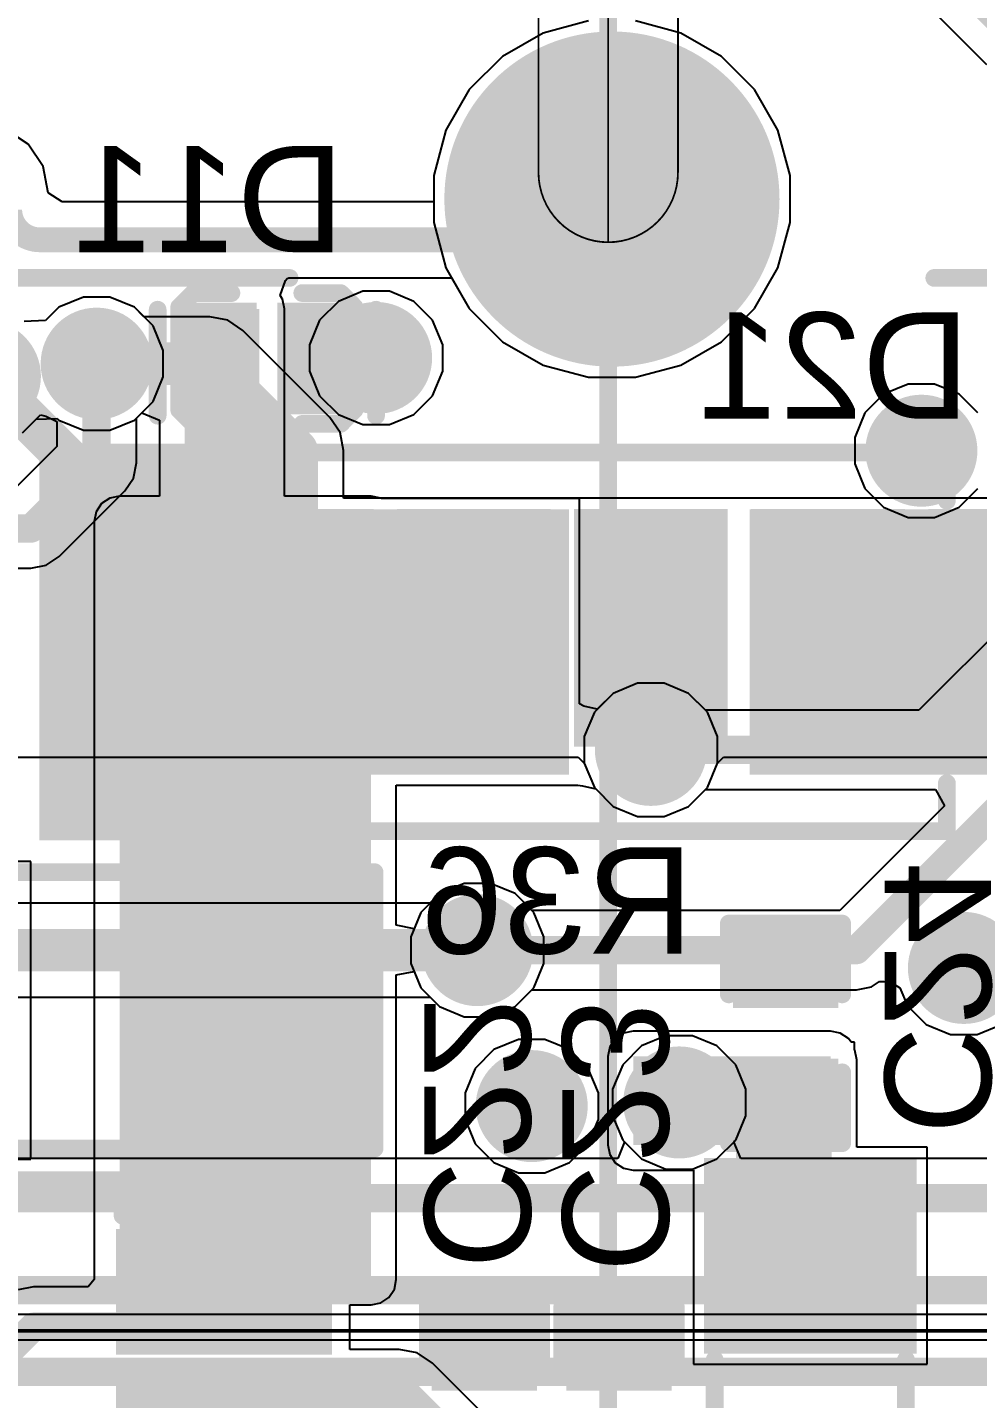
# Model space of a CAD drawing. Header units: inches. Extents: x 90 to 149.8, y 48.7 to 115.2.
# Drawn here: x 114.27 to 121.09, y 77.23 to 87.06 of the extents above; entities that cross this region are included whole.
import ezdxf

# ---------------------------------------------------------------- set-up
doc = ezdxf.new("R2010")
doc.units = ezdxf.units.IN
for name, color, linetype in [('Board_Outline', 56, 'Continuous'), ('Bottom Layer', 5, 'Continuous'), ('Bottom Overlay', 54, 'Continuous'), ('Bottom Paste', 16, 'Continuous'), ('Bottom Solder', 6, 'Continuous'), ('Layer 1', 16, 'Continuous'), ('Layer 2', 76, 'Continuous'), ('Mechanical 2', 216, 'Continuous'), ('Multi-Layer', 9, 'Continuous'), ('Pad Holes', 156, 'Continuous'), ('Top Layer', 1, 'Continuous'), ('Top Overlay', 2, 'Continuous'), ('Top Paste', 8, 'Continuous'), ('Top Solder', 216, 'Continuous'), ('Via Holes', 16, 'Continuous')]:
    doc.layers.add(name, color=color, linetype=linetype)
doc.styles.add('Arial', font='', dxfattribs={"height": 0.2})
doc.styles.get('Arial').set_extended_font_data('Arial')

msp = doc.modelspace()

# ---------------------------------------------------------------- hatches: boundary and pattern name
at = {"layer": 'Bottom Layer'}
h = msp.add_hatch(color=5, dxfattribs=at)
edge = h.paths.add_edge_path()
edge.add_arc((118.4656, 85.8266), 1.1, 0, 360)
for points in [[(115.9366, 85.0392), (115.4032, 85.0392), (115.4032, 78.105), (115.9366, 78.105)], [(115.8664, 84.3336), (115.4664, 84.3336), (115.4664, 85.0336), (115.8664, 85.0336)], [(116.5164, 84.3336), (116.1164, 84.3336), (116.1164, 85.0336), (116.5164, 85.0336)], [(116.7384, 83.5152), (114.935, 83.5152), (114.935, 78.0796), (116.7384, 78.0796)], [(115.5558, 83.5016), (118.0558, 83.5016), (118.0558, 81.8016), (115.5558, 81.8016)], [(119.5558, 83.5016), (122.0558, 83.5016), (122.0558, 81.8016), (119.5558, 81.8016)], [(116.6622, 79.121), (115.1382, 79.121), (115.1382, 80.899), (116.6622, 80.899)], [(119.3927, 80.5434), (120.0277, 80.5434), (120.0277, 80.0862), (119.3927, 80.0862)], [(118.618, 79.6798), (118.618, 79.0448), (120.0338, 79.0448), (120.0338, 79.6798)], [(120.0404, 79.6544), (119.3546, 79.6544), (119.3546, 77.7052), (120.0404, 77.7052)], [(119.3927, 79.6036), (120.0277, 79.6036), (120.0277, 79.1464), (119.3927, 79.1464)], [(119.228, 77.6508), (119.228, 78.8508), (120.548, 78.8508), (120.548, 77.6508)], [(116.528, 78.4098), (114.9532, 78.4098), (114.9532, 78.0796), (116.528, 78.0796)], [(114.9586, 78.3922), (116.4086, 78.3922), (116.4086, 78.0922), (114.9586, 78.0922)], [(114.9586, 77.8922), (116.4086, 77.8922), (116.4086, 77.5922), (114.9586, 77.5922)], [(117.2337, 77.8002), (117.8687, 77.8002), (117.8687, 77.343), (117.2337, 77.343)], [(118.1989, 77.8002), (118.8339, 77.8002), (118.8339, 77.343), (118.1989, 77.343)], [(114.9586, 77.3922), (116.4086, 77.3922), (116.4086, 77.0922), (114.9586, 77.0922)]]:
    msp.add_hatch(color=5, dxfattribs=at).paths.add_polyline_path(points)
h = msp.add_hatch(color=5, dxfattribs=at)
edge = h.paths.add_edge_path()
edge.add_arc((114.771, 84.6466), 0.3, 0, 360)
h = msp.add_hatch(color=5, dxfattribs=at)
edge = h.paths.add_edge_path()
edge.add_arc((116.7746, 84.6875), 0.3, 0, 360)
h = msp.add_hatch(color=5, dxfattribs=at)
edge = h.paths.add_edge_path()
edge.add_arc((120.6845, 84.0224), 0.3, 0, 360)
h = msp.add_hatch(color=5, dxfattribs=at)
edge = h.paths.add_edge_path()
edge.add_arc((118.745, 81.8773), 0.3, 0, 360)
h = msp.add_hatch(color=5, dxfattribs=at)
edge = h.paths.add_edge_path()
edge.add_arc((117.5004, 80.4418), 0.3, 0, 360)
h = msp.add_hatch(color=5, dxfattribs=at)
edge = h.paths.add_edge_path()
edge.add_arc((120.9893, 80.314), 0.3, 0, 360)
h = msp.add_hatch(color=5, dxfattribs=at)
edge = h.paths.add_edge_path()
edge.add_arc((118.9482, 79.3496), 0.3, 0, 360)
h = msp.add_hatch(color=5, dxfattribs=at)
edge = h.paths.add_edge_path()
edge.add_arc((117.8905, 79.3234), 0.3, 0, 360)
at = {"layer": 'Bottom Overlay'}
for points in [[(114.3608, 81.2297), (115.5278, 81.2297), (115.5278, 84.0732), (114.3608, 84.0732)], [(115.5058, 83.5756), (116.2098, 83.5756), (116.2098, 84.0735), (115.5058, 84.0735)], [(115.5058, 81.2297), (116.2098, 81.2297), (116.2098, 81.7276), (115.5058, 81.7276)]]:
    msp.add_hatch(color=54, dxfattribs=at).paths.add_polyline_path(points)
at = {"layer": 'Bottom Paste'}
for points in [[(115.8664, 84.3336), (115.4664, 84.3336), (115.4664, 85.0336), (115.8664, 85.0336)], [(116.5164, 84.3336), (116.1164, 84.3336), (116.1164, 85.0336), (116.5164, 85.0336)], [(115.5558, 83.5016), (118.0558, 83.5016), (118.0558, 81.8016), (115.5558, 81.8016)], [(119.5558, 83.5016), (122.0558, 83.5016), (122.0558, 81.8016), (119.5558, 81.8016)], [(116.6622, 79.121), (115.1382, 79.121), (115.1382, 80.899), (116.6622, 80.899)], [(119.3927, 80.5434), (120.0277, 80.5434), (120.0277, 80.0862), (119.3927, 80.0862)], [(119.3927, 79.6036), (120.0277, 79.6036), (120.0277, 79.1464), (119.3927, 79.1464)], [(119.228, 77.6508), (119.228, 78.8508), (120.548, 78.8508), (120.548, 77.6508)], [(114.9586, 78.3922), (116.4086, 78.3922), (116.4086, 78.0922), (114.9586, 78.0922)], [(114.9586, 77.8922), (116.4086, 77.8922), (116.4086, 77.5922), (114.9586, 77.5922)], [(117.2337, 77.8002), (117.8687, 77.8002), (117.8687, 77.343), (117.2337, 77.343)], [(118.1989, 77.8002), (118.8339, 77.8002), (118.8339, 77.343), (118.1989, 77.343)], [(114.9586, 77.3922), (116.4086, 77.3922), (116.4086, 77.0922), (114.9586, 77.0922)]]:
    msp.add_hatch(color=16, dxfattribs=at).paths.add_polyline_path(points)
at = {"layer": 'Bottom Solder'}
h = msp.add_hatch(color=6, dxfattribs=at)
edge = h.paths.add_edge_path()
edge.add_arc((118.4656, 85.8266), 1.2016, 0, 360)
h = msp.add_hatch(color=6, dxfattribs=at)
edge = h.paths.add_edge_path()
edge.add_arc((114.771, 84.6466), 0.4016, 0, 360)
for points in [[(115.9172, 84.2828), (115.4156, 84.2828), (115.4156, 85.0844), (115.9172, 85.0844)], [(116.5672, 84.2828), (116.0656, 84.2828), (116.0656, 85.0844), (116.5672, 85.0844)], [(115.4542, 83.6032), (118.1574, 83.6032), (118.1574, 81.7), (115.4542, 81.7)], [(119.4542, 83.6032), (122.1574, 83.6032), (122.1574, 81.7), (119.4542, 81.7)], [(116.7638, 79.0194), (115.0366, 79.0194), (115.0366, 81.0006), (116.7638, 81.0006)], [(119.3327, 80.6034), (120.0877, 80.6034), (120.0877, 80.0262), (119.3327, 80.0262)], [(119.3327, 79.6636), (120.0877, 79.6636), (120.0877, 79.0864), (119.3327, 79.0864)], [(119.1264, 77.5492), (119.1264, 78.9524), (120.6496, 78.9524), (120.6496, 77.5492)], [(114.9086, 78.4422), (116.4586, 78.4422), (116.4586, 78.0422), (114.9086, 78.0422)], [(114.9086, 77.9422), (116.4586, 77.9422), (116.4586, 77.5422), (114.9086, 77.5422)], [(117.1737, 77.8602), (117.9287, 77.8602), (117.9287, 77.283), (117.1737, 77.283)], [(118.1389, 77.8602), (118.8939, 77.8602), (118.8939, 77.283), (118.1389, 77.283)], [(114.9086, 77.4422), (116.4586, 77.4422), (116.4586, 77.0422), (114.9086, 77.0422)]]:
    msp.add_hatch(color=6, dxfattribs=at).paths.add_polyline_path(points)
h = msp.add_hatch(color=6, dxfattribs=at)
edge = h.paths.add_edge_path()
edge.add_arc((116.7746, 84.6875), 0.4016, 0, 360)
h = msp.add_hatch(color=6, dxfattribs=at)
edge = h.paths.add_edge_path()
edge.add_arc((113.9698, 84.5566), 0.4016, 0, 360)
h = msp.add_hatch(color=6, dxfattribs=at)
edge = h.paths.add_edge_path()
edge.add_arc((120.6845, 84.0224), 0.4016, 0, 360)
h = msp.add_hatch(color=6, dxfattribs=at)
edge = h.paths.add_edge_path()
edge.add_arc((118.745, 81.8773), 0.4016, 0, 360)
h = msp.add_hatch(color=6, dxfattribs=at)
edge = h.paths.add_edge_path()
edge.add_arc((117.5004, 80.4418), 0.4016, 0, 360)
h = msp.add_hatch(color=6, dxfattribs=at)
edge = h.paths.add_edge_path()
edge.add_arc((120.9893, 80.314), 0.4016, 0, 360)
h = msp.add_hatch(color=6, dxfattribs=at)
edge = h.paths.add_edge_path()
edge.add_arc((118.9482, 79.3496), 0.4016, 0, 360)
h = msp.add_hatch(color=6, dxfattribs=at)
edge = h.paths.add_edge_path()
edge.add_arc((117.8905, 79.3234), 0.4016, 0, 360)
at = {"layer": 'Layer 1'}
h = msp.add_hatch(color=16, dxfattribs=at)
edge = h.paths.add_edge_path()
edge.add_arc((118.4656, 85.8266), 1.1, 0, 360)
h = msp.add_hatch(color=16, dxfattribs=at)
edge = h.paths.add_edge_path()
edge.add_arc((114.771, 84.6466), 0.3, 0, 360)
h = msp.add_hatch(color=16, dxfattribs=at)
edge = h.paths.add_edge_path()
edge.add_arc((116.7746, 84.6875), 0.3, 0, 360)
h = msp.add_hatch(color=16, dxfattribs=at)
edge = h.paths.add_edge_path()
edge.add_arc((120.6845, 84.0224), 0.3, 0, 360)
h = msp.add_hatch(color=16, dxfattribs=at)
edge = h.paths.add_edge_path()
edge.add_arc((118.745, 81.8773), 0.3, 0, 360)
h = msp.add_hatch(color=16, dxfattribs=at)
edge = h.paths.add_edge_path()
edge.add_arc((117.5004, 80.4418), 0.3, 0, 360)
h = msp.add_hatch(color=16, dxfattribs=at)
edge = h.paths.add_edge_path()
edge.add_arc((120.9893, 80.314), 0.3, 0, 360)
h = msp.add_hatch(color=16, dxfattribs=at)
edge = h.paths.add_edge_path()
edge.add_arc((118.9482, 79.3496), 0.3, 0, 360)
h = msp.add_hatch(color=16, dxfattribs=at)
edge = h.paths.add_edge_path()
edge.add_arc((117.8905, 79.3234), 0.3, 0, 360)
at = {"layer": 'Layer 2'}
h = msp.add_hatch(color=76, dxfattribs=at)
edge = h.paths.add_edge_path()
edge.add_arc((118.4656, 85.8266), 1.1, 0, 360)
h = msp.add_hatch(color=76, dxfattribs=at)
edge = h.paths.add_edge_path()
edge.add_arc((114.771, 84.6466), 0.3, 0, 360)
h = msp.add_hatch(color=76, dxfattribs=at)
edge = h.paths.add_edge_path()
edge.add_arc((116.7746, 84.6875), 0.3, 0, 360)
h = msp.add_hatch(color=76, dxfattribs=at)
edge = h.paths.add_edge_path()
edge.add_arc((120.6845, 84.0224), 0.3, 0, 360)
h = msp.add_hatch(color=76, dxfattribs=at)
edge = h.paths.add_edge_path()
edge.add_arc((118.745, 81.8773), 0.3, 0, 360)
h = msp.add_hatch(color=76, dxfattribs=at)
edge = h.paths.add_edge_path()
edge.add_arc((117.5004, 80.4418), 0.3, 0, 360)
h = msp.add_hatch(color=76, dxfattribs=at)
edge = h.paths.add_edge_path()
edge.add_arc((120.9893, 80.314), 0.3, 0, 360)
h = msp.add_hatch(color=76, dxfattribs=at)
edge = h.paths.add_edge_path()
edge.add_arc((118.9482, 79.3496), 0.3, 0, 360)
h = msp.add_hatch(color=76, dxfattribs=at)
edge = h.paths.add_edge_path()
edge.add_arc((117.8905, 79.3234), 0.3, 0, 360)
at = {"layer": 'Multi-Layer'}
h = msp.add_hatch(color=9, dxfattribs=at)
edge = h.paths.add_edge_path()
edge.add_arc((118.4656, 85.8266), 1.1, 0, 360)
at = {"layer": 'Pad Holes'}
h = msp.add_hatch(color=7, dxfattribs=at)
edge = h.paths.add_edge_path()
edge.add_arc((118.4656, 85.8266), 0.65, 0, 360)
at = {"layer": 'Top Layer'}
h = msp.add_hatch(color=1, dxfattribs=at)
edge = h.paths.add_edge_path()
edge.add_arc((118.4656, 85.8266), 1.1, 0, 360)
h = msp.add_hatch(color=1, dxfattribs=at)
edge = h.paths.add_edge_path()
edge.add_arc((114.771, 84.6466), 0.3, 0, 360)
h = msp.add_hatch(color=1, dxfattribs=at)
edge = h.paths.add_edge_path()
edge.add_arc((116.7746, 84.6875), 0.3, 0, 360)
h = msp.add_hatch(color=1, dxfattribs=at)
edge = h.paths.add_edge_path()
edge.add_arc((120.6845, 84.0224), 0.3, 0, 360)
for points in [[(114.485, 82.0032), (114.485, 83.5032), (115.385, 83.5032), (115.385, 82.0032)], [(115.755, 82.0032), (115.755, 83.5032), (116.655, 83.5032), (116.655, 82.0032)], [(117.025, 82.0032), (117.025, 83.5032), (117.925, 83.5032), (117.925, 82.0032)], [(118.295, 82.0032), (118.295, 83.5032), (119.195, 83.5032), (119.195, 82.0032)], [(119.565, 82.0032), (119.565, 83.5032), (120.465, 83.5032), (120.465, 82.0032)], [(120.835, 82.0032), (120.835, 83.5032), (121.735, 83.5032), (121.735, 82.0032)], [(119.0447, 82.7532), (118.4452, 82.7532), (118.4452, 81.8773), (119.0447, 81.8773)]]:
    msp.add_hatch(color=1, dxfattribs=at).paths.add_polyline_path(points)
h = msp.add_hatch(color=1, dxfattribs=at)
edge = h.paths.add_edge_path()
edge.add_arc((118.745, 81.8773), 0.3, 0, 360)
h = msp.add_hatch(color=1, dxfattribs=at)
edge = h.paths.add_edge_path()
edge.add_arc((117.5004, 80.4418), 0.3, 0, 360)
h = msp.add_hatch(color=1, dxfattribs=at)
edge = h.paths.add_edge_path()
edge.add_arc((120.9893, 80.314), 0.3, 0, 360)
h = msp.add_hatch(color=1, dxfattribs=at)
edge = h.paths.add_edge_path()
edge.add_arc((118.9482, 79.3496), 0.3, 0, 360)
h = msp.add_hatch(color=1, dxfattribs=at)
edge = h.paths.add_edge_path()
edge.add_arc((117.8905, 79.3234), 0.3, 0, 360)
at = {"layer": 'Top Paste'}
for points in [[(114.485, 82.0032), (114.485, 83.5032), (115.385, 83.5032), (115.385, 82.0032)], [(115.755, 82.0032), (115.755, 83.5032), (116.655, 83.5032), (116.655, 82.0032)], [(117.025, 82.0032), (117.025, 83.5032), (117.925, 83.5032), (117.925, 82.0032)], [(118.295, 82.0032), (118.295, 83.5032), (119.195, 83.5032), (119.195, 82.0032)], [(119.565, 82.0032), (119.565, 83.5032), (120.465, 83.5032), (120.465, 82.0032)], [(120.835, 82.0032), (120.835, 83.5032), (121.735, 83.5032), (121.735, 82.0032)]]:
    msp.add_hatch(color=8, dxfattribs=at).paths.add_polyline_path(points)
at = {"layer": 'Top Solder'}
h = msp.add_hatch(color=216, dxfattribs=at)
edge = h.paths.add_edge_path()
edge.add_arc((118.4656, 85.8266), 1.2016, 0, 360)
h = msp.add_hatch(color=216, dxfattribs=at)
edge = h.paths.add_edge_path()
edge.add_arc((114.771, 84.6466), 0.4016, 0, 360)
h = msp.add_hatch(color=216, dxfattribs=at)
edge = h.paths.add_edge_path()
edge.add_arc((116.7746, 84.6875), 0.4016, 0, 360)
h = msp.add_hatch(color=216, dxfattribs=at)
edge = h.paths.add_edge_path()
edge.add_arc((113.9698, 84.5566), 0.4016, 0, 360)
h = msp.add_hatch(color=216, dxfattribs=at)
edge = h.paths.add_edge_path()
edge.add_arc((120.6845, 84.0224), 0.4016, 0, 360)
for points in [[(114.3834, 81.9016), (114.3834, 83.6048), (115.4866, 83.6048), (115.4866, 81.9016)], [(115.6534, 81.9016), (115.6534, 83.6048), (116.7566, 83.6048), (116.7566, 81.9016)], [(116.9234, 81.9016), (116.9234, 83.6048), (118.0266, 83.6048), (118.0266, 81.9016)], [(118.1934, 81.9016), (118.1934, 83.6048), (119.2966, 83.6048), (119.2966, 81.9016)], [(119.4634, 81.9016), (119.4634, 83.6048), (120.5666, 83.6048), (120.5666, 81.9016)], [(120.7334, 81.9016), (120.7334, 83.6048), (121.8366, 83.6048), (121.8366, 81.9016)]]:
    msp.add_hatch(color=216, dxfattribs=at).paths.add_polyline_path(points)
h = msp.add_hatch(color=216, dxfattribs=at)
edge = h.paths.add_edge_path()
edge.add_arc((118.745, 81.8773), 0.4016, 0, 360)
h = msp.add_hatch(color=216, dxfattribs=at)
edge = h.paths.add_edge_path()
edge.add_arc((117.5004, 80.4418), 0.4016, 0, 360)
h = msp.add_hatch(color=216, dxfattribs=at)
edge = h.paths.add_edge_path()
edge.add_arc((120.9893, 80.314), 0.4016, 0, 360)
h = msp.add_hatch(color=216, dxfattribs=at)
edge = h.paths.add_edge_path()
edge.add_arc((118.9482, 79.3496), 0.4016, 0, 360)
h = msp.add_hatch(color=216, dxfattribs=at)
edge = h.paths.add_edge_path()
edge.add_arc((117.8905, 79.3234), 0.4016, 0, 360)
at = {"layer": 'Via Holes'}
h = msp.add_hatch(color=7, dxfattribs=at)
edge = h.paths.add_edge_path()
edge.add_arc((114.771, 84.6466), 0.15, 0, 360)
h = msp.add_hatch(color=7, dxfattribs=at)
edge = h.paths.add_edge_path()
edge.add_arc((116.7746, 84.6875), 0.15, 0, 360)
h = msp.add_hatch(color=7, dxfattribs=at)
edge = h.paths.add_edge_path()
edge.add_arc((120.6845, 84.0224), 0.15, 0, 360)
h = msp.add_hatch(color=7, dxfattribs=at)
edge = h.paths.add_edge_path()
edge.add_arc((118.745, 81.8773), 0.15, 0, 360)
h = msp.add_hatch(color=7, dxfattribs=at)
edge = h.paths.add_edge_path()
edge.add_arc((117.5004, 80.4418), 0.15, 0, 360)
h = msp.add_hatch(color=7, dxfattribs=at)
edge = h.paths.add_edge_path()
edge.add_arc((120.9893, 80.314), 0.15, 0, 360)
h = msp.add_hatch(color=7, dxfattribs=at)
edge = h.paths.add_edge_path()
edge.add_arc((117.8905, 79.3234), 0.15, 0, 360)
h = msp.add_hatch(color=7, dxfattribs=at)
edge = h.paths.add_edge_path()
edge.add_arc((118.9482, 79.3496), 0.15, 0, 360)

# ---------------------------------------------------------------- linework, layer by layer
at = {"layer": 'Board_Outline', "const_width": 0.127}
msp.add_lwpolyline([(118.439, 73.827), (118.439, 98.827)], dxfattribs=at)
at = {"layer": 'Bottom Layer'}
for p, q in [((118.2974, 87.1044), (117.9724, 87.0173)), ((118.9588, 87.0173), (118.6338, 87.1044)), ((117.9724, 87.0173), (117.681, 86.8491)), ((119.2502, 86.8491), (118.9588, 87.0173)), ((117.681, 86.8491), (117.4431, 86.6112)), ((119.4881, 86.6112), (119.2502, 86.8491)), ((117.4431, 86.6112), (117.2749, 86.3198)), ((119.6563, 86.3198), (119.4881, 86.6112)), ((114.2796, 86.2193), (114.12, 86.326)), ((117.2749, 86.3198), (117.1878, 85.9948)), ((119.7434, 85.9948), (119.6563, 86.3198)), ((114.3863, 86.0597), (114.2796, 86.2193)), ((114.4238, 85.8714), (114.3863, 86.0597)), ((117.1878, 85.9948), (117.1878, 85.8064)), ((119.7434, 85.6584), (119.7434, 85.9948)), ((114.5239, 85.8064), (114.4238, 85.8714)), ((117.1878, 85.8064), (114.5239, 85.8064)), ((119.6563, 85.3334), (119.7434, 85.6584)), ((116.086, 85.1356), (116.1261, 85.2426)), ((116.1261, 85.2426), (116.1373, 85.2564)), ((116.1373, 85.2564), (116.15, 85.2626)), ((116.15, 85.2626), (117.3158, 85.2626)), ((117.3158, 85.2626), (117.4431, 85.042)), ((119.4881, 85.042), (119.6563, 85.3334)), ((116.1041, 85.1086), (116.086, 85.1356)), ((116.1179, 85.0392), (116.1041, 85.1086)), ((116.1179, 83.6965), (116.1179, 85.0392)), ((117.4431, 85.042), (117.681, 84.8041)), ((119.2502, 84.8041), (119.4881, 85.042)), ((117.681, 84.8041), (117.9724, 84.6359)), ((118.9588, 84.6359), (119.2502, 84.8041)), ((117.9724, 84.6359), (118.2974, 84.5488)), ((118.2974, 84.5488), (118.6338, 84.5488)), ((118.6338, 84.5488), (118.9588, 84.6359)), ((114.3368, 84.2479), (114.4884, 84.2535)), ((114.4884, 84.2535), (114.5004, 84.2416)), ((115.0417, 84.2416), (115.0949, 84.2948)), ((115.0949, 84.2948), (115.2219, 84.2422)), ((114.2405, 84.1515), (114.3368, 84.2479)), ((114.5004, 84.2416), (114.676, 84.1688)), ((114.676, 84.1688), (114.8661, 84.1688)), ((114.8661, 84.1688), (115.0417, 84.2416)), ((115.2219, 84.2422), (115.2219, 83.6965)), ((114.8656, 83.6827), (114.8068, 83.6434)), ((114.935, 83.6965), (114.8656, 83.6827)), ((115.2219, 83.6965), (114.935, 83.6965)), ((116.7384, 83.6965), (116.1179, 83.6965)), ((116.8078, 83.6827), (116.7384, 83.6965)), ((116.8127, 83.6794), (116.8078, 83.6827)), ((118.2336, 83.6794), (116.8127, 83.6794)), ((118.2336, 82.2075), (118.2336, 83.6794)), ((114.7675, 83.5846), (114.7537, 83.5152)), ((114.8068, 83.6434), (114.7675, 83.5846)), ((114.7537, 83.5152), (114.7537, 78.0796)), ((118.65, 82.3551), (118.4743, 82.2823)), ((118.84, 82.3551), (118.65, 82.3551)), ((119.0157, 82.2823), (118.84, 82.3551)), ((118.263, 82.1911), (118.2336, 82.2075)), ((118.3606, 82.1686), (118.263, 82.1911)), ((118.4743, 82.2823), (118.3606, 82.1686)), ((119.1501, 82.1479), (119.0157, 82.2823)), ((119.2228, 81.9723), (119.1501, 82.1479)), ((119.2228, 81.7822), (119.2228, 81.9723)), ((119.1501, 81.6066), (119.2228, 81.7822)), ((116.9197, 80.6202), (116.9197, 81.6238)), ((116.9197, 81.6238), (118.2201, 81.6238)), ((118.2201, 81.6238), (118.2557, 81.6187)), ((118.2557, 81.6187), (118.3495, 81.597)), ((119.0157, 81.4722), (119.1501, 81.6066)), ((118.3495, 81.597), (118.4743, 81.4722)), ((118.4743, 81.4722), (118.65, 81.3995)), ((118.84, 81.3995), (119.0157, 81.4722)), ((118.65, 81.3995), (118.84, 81.3995)), ((114.3, 81.0768), (112.4239, 81.0768)), ((114.3, 78.9432), (114.3, 81.0768)), ((117.4054, 80.9196), (117.2297, 80.8469)), ((117.5954, 80.9196), (117.4054, 80.9196)), ((117.7711, 80.8469), (117.5954, 80.9196)), ((117.2297, 80.8469), (117.0953, 80.7125)), ((117.9055, 80.7125), (117.7711, 80.8469)), ((117.0467, 80.595), (116.9197, 80.6202)), ((117.0953, 80.7125), (117.0467, 80.595)), ((117.9782, 80.5368), (117.9055, 80.7125)), ((117.9782, 80.3468), (117.9782, 80.5368)), ((117.9055, 80.1711), (117.9782, 80.3468)), ((116.9197, 80.2634), (117.0467, 80.2886)), ((116.9197, 78.0796), (116.9197, 80.2634)), ((117.0467, 80.2886), (117.0953, 80.1711)), ((117.0953, 80.1711), (117.2297, 80.0367)), ((117.7711, 80.0367), (117.9055, 80.1711)), ((117.2297, 80.0367), (117.4054, 79.964)), ((117.5954, 79.964), (117.7711, 80.0367)), ((117.4054, 79.964), (117.5954, 79.964)), ((118.5486, 79.8473), (118.4898, 79.808)), ((118.618, 79.8611), (118.5486, 79.8473)), ((120.0338, 79.8611), (118.618, 79.8611)), ((120.1032, 79.8473), (120.0338, 79.8611)), ((120.162, 79.808), (120.1032, 79.8473)), ((118.4505, 79.7492), (118.4367, 79.6798)), ((118.4898, 79.808), (118.4505, 79.7492)), ((120.1798, 79.7814), (120.162, 79.808)), ((120.2055, 79.7814), (120.1798, 79.7814)), ((120.2055, 79.728), (120.2055, 79.7814)), ((118.4367, 79.6798), (118.4367, 79.0448)), ((120.2057, 79.7271), (120.2055, 79.728)), ((120.2079, 79.7238), (120.2057, 79.7271)), ((120.2217, 79.6544), (120.2079, 79.7238)), ((120.2217, 79.0286), (120.2217, 79.6544)), ((118.4367, 79.0448), (118.4505, 78.9754)), ((118.4505, 78.9754), (118.4898, 78.9166)), ((120.7258, 79.0286), (120.2217, 79.0286)), ((120.7258, 77.473), (120.7258, 79.0286)), ((113.8991, 78.9432), (114.3, 78.9432)), ((118.4898, 78.9166), (118.5486, 78.8773)), ((118.5486, 78.8773), (118.618, 78.8635)), ((118.618, 78.8635), (119.0502, 78.8635)), ((119.0502, 78.8635), (119.0502, 77.473)), ((114.7537, 78.0796), (114.7106, 78.0271)), ((116.9059, 78.0102), (116.9197, 78.0796)), ((114.3182, 78.0271), (114.2092, 78.0054)), ((114.7106, 78.0271), (114.3182, 78.0271)), ((114.3182, 78.0271), (114.3182, 78.0271)), ((116.8666, 77.9514), (116.9059, 78.0102)), ((116.5864, 77.5789), (116.5864, 77.8983)), ((116.5864, 77.8983), (116.7384, 77.8983)), ((116.7384, 77.8983), (116.8078, 77.9121)), ((116.8078, 77.9121), (116.8666, 77.9514)), ((116.9408, 77.5789), (116.5864, 77.5789)), ((117.0696, 77.5532), (116.9408, 77.5789)), ((117.1789, 77.4803), (117.0696, 77.5532)), ((117.5408, 77.1183), (117.1789, 77.4803)), ((119.0502, 77.473), (120.7258, 77.473))]:
    msp.add_line(p, q, dxfattribs=at)
at = {"layer": 'Bottom Layer', "const_width": 0.1778}
msp.add_lwpolyline([(114.3635, 85.5345, -0.414214), (114.1476, 85.7504)], format="xyb", dxfattribs=at)
at = {"layer": 'Bottom Layer'}
for points, const_width in [([(118.1735, 85.5345), (118.4656, 85.8266)], 0.1778), ([(114.3635, 85.5345), (117.094, 85.5345)], 0.1778), ([(117.094, 85.5345), (118.1735, 85.5345)], 0.1778), ([(113.919, 77.343), (114.3182, 77.7422)], 0.2032), ([(114.3182, 77.7422), (115.6836, 77.7422)], 0.2032), ([(115.6836, 77.2422), (116.9408, 77.2422)], 0.3048), ([(116.9408, 77.2422), (117.5512, 76.6318)], 0.3048)]:
    msp.add_lwpolyline(points, dxfattribs=dict(at, const_width=const_width))
for points, const_width in [([(118.4211, 85.8266, 1), (118.5101, 85.8266, 1)], 0.0889), ([(114.3191, 85.5345, 1), (114.408, 85.5345, 1)], 0.0889), ([(114.3191, 85.5345, 1), (114.408, 85.5345, 1)], 0.0889), ([(117.0495, 85.5345, 1), (117.1385, 85.5345, 1)], 0.0889), ([(117.0495, 85.5345, 1), (117.1385, 85.5345, 1)], 0.0889), ([(118.1291, 85.5345, 1), (118.218, 85.5345, 1)], 0.0889), ([(118.1291, 85.5345, 1), (118.218, 85.5345, 1)], 0.0889), ([(114.2674, 77.7422, 1), (114.369, 77.7422, 1)], 0.1016), ([(114.2674, 77.7422, 1), (114.369, 77.7422, 1)], 0.1016), ([(115.6328, 77.7422, 1), (115.7344, 77.7422, 1)], 0.1016), ([(115.6074, 77.2422, 1), (115.7598, 77.2422, 1)], 0.1524), ([(116.8646, 77.2422, 1), (117.017, 77.2422, 1)], 0.1524), ([(116.8646, 77.2422, 1), (117.017, 77.2422, 1)], 0.1524)]:
    msp.add_lwpolyline(points, format="xyb", close=True, dxfattribs=dict(at, const_width=const_width))
at = {"layer": 'Bottom Overlay', "const_width": 0.127}
for points in [[(115.363, 85.0527), (115.4631, 85.1528)], [(115.4631, 85.1528), (115.493, 85.1528)], [(115.493, 85.1528), (115.7374, 85.1528)], [(116.2454, 85.1528), (116.4897, 85.1528)], [(116.4897, 85.1528), (116.5197, 85.1528)], [(116.5197, 85.1528), (116.6197, 85.0527)], [(115.2084, 84.2736), (115.2084, 85.0336)], [(115.363, 84.3145), (115.363, 85.0527)], [(116.6197, 84.3145), (116.6197, 85.0527)], [(116.7743, 84.2736), (116.7743, 85.0336)], [(115.363, 84.3145), (115.4631, 84.2144)], [(116.5197, 84.2144), (116.6197, 84.3145)], [(115.4631, 84.2144), (115.7374, 84.2144)], [(116.2454, 84.2144), (116.5197, 84.2144)], [(116.1477, 84.0093), (120.867, 84.0093)], [(120.867, 83.6638), (120.867, 84.0093)], [(120.867, 81.2939), (120.867, 81.6394)], [(116.1477, 81.2939), (120.867, 81.2939)], [(112.4966, 81.0006), (116.7638, 81.0006)], [(116.7638, 79.0194), (116.7638, 81.0006)], [(119.3038, 80.6323), (120.1166, 80.6323)], [(119.3038, 80.1243), (119.3038, 80.6323)], [(120.1166, 80.1243), (120.1166, 80.6323)], [(119.3038, 79.0575), (119.3038, 79.5655)], [(120.1166, 79.0575), (120.1166, 79.5655)], [(112.4966, 79.0194), (116.7638, 79.0194)], [(119.3038, 79.0575), (120.1166, 79.0575)], [(112.0104, 78.7916), (114.9568, 78.7916)], [(114.9568, 78.5376), (114.9568, 78.7916)], [(117.1448, 77.8891), (117.9576, 77.8891)], [(117.1448, 77.3811), (117.1448, 77.8891)], [(117.9576, 77.3811), (117.9576, 77.8891)], [(118.11, 77.8891), (118.9228, 77.8891)], [(118.11, 77.3811), (118.11, 77.8891)], [(118.9228, 77.3811), (118.9228, 77.8891)], [(119.2022, 76.9968), (119.2022, 77.5048)], [(120.5738, 76.9968), (120.5738, 77.5048)]]:
    msp.add_lwpolyline(points, dxfattribs=at)
at = {"layer": 'Bottom Overlay', "const_width": 0.0635}
for points in [[(115.4313, 85.1528, 1), (115.4948, 85.1528, 1)], [(115.4313, 85.1528, 1), (115.4948, 85.1528, 1)], [(115.4613, 85.1528, 1), (115.5248, 85.1528, 1)], [(115.4613, 85.1528, 1), (115.5248, 85.1528, 1)], [(115.7056, 85.1528, 1), (115.7691, 85.1528, 1)], [(116.2136, 85.1528, 1), (116.2771, 85.1528, 1)], [(116.458, 85.1528, 1), (116.5215, 85.1528, 1)], [(116.458, 85.1528, 1), (116.5215, 85.1528, 1)], [(116.488, 85.1528, 1), (116.5515, 85.1528, 1)], [(116.488, 85.1528, 1), (116.5515, 85.1528, 1)], [(115.1767, 85.0336, 1), (115.2402, 85.0336, 1)], [(115.3313, 85.0527, 1), (115.3948, 85.0527, 1)], [(115.3313, 85.0527, 1), (115.3948, 85.0527, 1)], [(116.588, 85.0527, 1), (116.6515, 85.0527, 1)], [(116.588, 85.0527, 1), (116.6515, 85.0527, 1)], [(116.7426, 85.0336, 1), (116.8061, 85.0336, 1)], [(115.3313, 84.3145, 1), (115.3948, 84.3145, 1)], [(115.3313, 84.3145, 1), (115.3948, 84.3145, 1)], [(116.588, 84.3145, 1), (116.6515, 84.3145, 1)], [(116.588, 84.3145, 1), (116.6515, 84.3145, 1)], [(115.1767, 84.2736, 1), (115.2402, 84.2736, 1)], [(115.4313, 84.2144, 1), (115.4948, 84.2144, 1)], [(115.4313, 84.2144, 1), (115.4948, 84.2144, 1)], [(115.7056, 84.2144, 1), (115.7691, 84.2144, 1)], [(116.2136, 84.2144, 1), (116.2771, 84.2144, 1)], [(116.488, 84.2144, 1), (116.5515, 84.2144, 1)], [(116.488, 84.2144, 1), (116.5515, 84.2144, 1)], [(116.7426, 84.2736, 1), (116.8061, 84.2736, 1)], [(116.1159, 84.0093, 1), (116.1794, 84.0093, 1)], [(120.8353, 84.0093, 1), (120.8988, 84.0093, 1)], [(120.8353, 84.0093, 1), (120.8988, 84.0093, 1)], [(120.8353, 83.6638, 1), (120.8988, 83.6638, 1)], [(120.8353, 81.6394, 1), (120.8988, 81.6394, 1)], [(116.1159, 81.2939, 1), (116.1794, 81.2939, 1)], [(120.8353, 81.2939, 1), (120.8988, 81.2939, 1)], [(120.8353, 81.2939, 1), (120.8988, 81.2939, 1)], [(116.7321, 81.0006, 1), (116.7956, 81.0006, 1)], [(116.7321, 81.0006, 1), (116.7956, 81.0006, 1)], [(119.272, 80.6323, 1), (119.3355, 80.6323, 1)], [(119.272, 80.6323, 1), (119.3355, 80.6323, 1)], [(120.0849, 80.6323, 1), (120.1483, 80.6323, 1)], [(120.0849, 80.6323, 1), (120.1483, 80.6323, 1)], [(119.272, 80.1243, 1), (119.3355, 80.1243, 1)], [(120.0849, 80.1243, 1), (120.1483, 80.1243, 1)], [(119.272, 79.5655, 1), (119.3355, 79.5655, 1)], [(120.0849, 79.5655, 1), (120.1483, 79.5655, 1)], [(116.7321, 79.0194, 1), (116.7956, 79.0194, 1)], [(116.7321, 79.0194, 1), (116.7956, 79.0194, 1)], [(119.272, 79.0575, 1), (119.3355, 79.0575, 1)], [(119.272, 79.0575, 1), (119.3355, 79.0575, 1)], [(120.0849, 79.0575, 1), (120.1483, 79.0575, 1)], [(120.0849, 79.0575, 1), (120.1483, 79.0575, 1)], [(114.9251, 78.7916, 1), (114.9886, 78.7916, 1)], [(114.9251, 78.7916, 1), (114.9886, 78.7916, 1)], [(114.9251, 78.5376, 1), (114.9886, 78.5376, 1)], [(117.1131, 77.8891, 1), (117.1766, 77.8891, 1)], [(117.1131, 77.8891, 1), (117.1766, 77.8891, 1)], [(117.9258, 77.8891, 1), (117.9894, 77.8891, 1)], [(117.9258, 77.8891, 1), (117.9894, 77.8891, 1)], [(118.0782, 77.8891, 1), (118.1418, 77.8891, 1)], [(118.0782, 77.8891, 1), (118.1418, 77.8891, 1)], [(118.8911, 77.8891, 1), (118.9545, 77.8891, 1)], [(118.8911, 77.8891, 1), (118.9545, 77.8891, 1)], [(119.1705, 77.5048, 1), (119.2339, 77.5048, 1)], [(120.5421, 77.5048, 1), (120.6055, 77.5048, 1)], [(117.1131, 77.3811, 1), (117.1766, 77.3811, 1)], [(117.9258, 77.3811, 1), (117.9894, 77.3811, 1)], [(118.0782, 77.3811, 1), (118.1418, 77.3811, 1)], [(118.8911, 77.3811, 1), (118.9545, 77.3811, 1)]]:
    msp.add_lwpolyline(points, format="xyb", close=True, dxfattribs=at)
at = {"layer": 'Layer 1'}
for p, q in [((118.2974, 87.1044), (117.9724, 87.0173)), ((118.9588, 87.0173), (118.6338, 87.1044)), ((117.9724, 87.0173), (117.681, 86.8491)), ((119.2502, 86.8491), (118.9588, 87.0173)), ((117.681, 86.8491), (117.4431, 86.6112)), ((119.4881, 86.6112), (119.2502, 86.8491)), ((117.4431, 86.6112), (117.2749, 86.3198)), ((119.6563, 86.3198), (119.4881, 86.6112)), ((117.2749, 86.3198), (117.1878, 85.9948)), ((119.7434, 85.9948), (119.6563, 86.3198)), ((117.1878, 85.9948), (117.1878, 85.6584)), ((119.7434, 85.6584), (119.7434, 85.9948)), ((117.1878, 85.6584), (117.2749, 85.3334)), ((119.6563, 85.3334), (119.7434, 85.6584)), ((117.2749, 85.3334), (117.4431, 85.042)), ((119.4881, 85.042), (119.6563, 85.3334)), ((114.5004, 85.0517), (114.404, 84.9553)), ((114.676, 85.1244), (114.5004, 85.0517)), ((114.8661, 85.1244), (114.676, 85.1244)), ((115.0417, 85.0517), (114.8661, 85.1244)), ((115.1761, 84.9173), (115.0417, 85.0517)), ((117.4431, 85.042), (117.681, 84.8041)), ((119.2502, 84.8041), (119.4881, 85.042)), ((114.404, 84.9553), (114.2524, 84.9497)), ((115.2488, 84.7417), (115.1761, 84.9173)), ((117.681, 84.8041), (117.9724, 84.6359)), ((118.9588, 84.6359), (119.2502, 84.8041)), ((115.2488, 84.5516), (115.2488, 84.7417)), ((115.1761, 84.376), (115.2488, 84.5516)), ((117.9724, 84.6359), (118.2974, 84.5488)), ((118.2974, 84.5488), (118.6338, 84.5488)), ((118.6338, 84.5488), (118.9588, 84.6359)), ((115.0559, 84.2558), (115.1761, 84.376)), ((114.2405, 84.1515), (114.3694, 84.2805)), ((114.3694, 84.2805), (114.4078, 84.2698)), ((114.4078, 84.2698), (114.4861, 84.2313)), ((115.0559, 83.9354), (115.0559, 84.2558)), ((114.4861, 84.2313), (114.4861, 84.0534)), ((114.4861, 84.0534), (114.182, 83.7493)), ((115.0342, 83.8264), (115.0559, 83.9354)), ((115.0559, 83.9354), (115.0559, 83.9354)), ((114.9725, 83.734), (115.0342, 83.8264)), ((114.5014, 83.263), (114.9724, 83.734)), ((114.9724, 83.734), (114.9725, 83.734)), ((105.4881, 83.1795), (114.3, 83.1795)), ((114.3, 83.1795), (114.409, 83.2012)), ((114.3, 83.1795), (114.3, 83.1795)), ((114.409, 83.2012), (114.5014, 83.263)), ((118.65, 82.3551), (118.4743, 82.2823)), ((118.84, 82.3551), (118.65, 82.3551)), ((119.0157, 82.2823), (118.84, 82.3551)), ((118.4743, 82.2823), (118.3399, 82.1479)), ((119.1501, 82.1479), (119.0157, 82.2823)), ((118.3399, 82.1479), (118.2672, 81.9723)), ((119.2228, 81.9723), (119.1501, 82.1479)), ((118.2672, 81.9723), (118.2672, 81.7822)), ((119.2228, 81.7822), (119.2228, 81.9723)), ((118.2672, 81.7822), (118.3399, 81.6066)), ((119.1501, 81.6066), (119.2228, 81.7822)), ((118.3399, 81.6066), (118.4743, 81.4722)), ((119.0157, 81.4722), (119.1501, 81.6066)), ((118.4743, 81.4722), (118.65, 81.3995)), ((118.84, 81.3995), (119.0157, 81.4722)), ((118.65, 81.3995), (118.84, 81.3995)), ((117.4054, 80.9196), (117.2297, 80.8469)), ((117.5954, 80.9196), (117.4054, 80.9196)), ((117.7711, 80.8469), (117.5954, 80.9196)), ((117.2297, 80.8469), (117.0953, 80.7125)), ((117.9055, 80.7125), (117.7711, 80.8469)), ((117.0953, 80.7125), (117.0226, 80.5368)), ((117.9782, 80.5368), (117.9055, 80.7125)), ((117.0226, 80.5368), (117.0226, 80.3468)), ((117.9782, 80.3468), (117.9782, 80.5368)), ((117.0226, 80.3468), (117.0953, 80.1711)), ((117.9055, 80.1711), (117.9782, 80.3468)), ((117.0953, 80.1711), (117.2297, 80.0367)), ((117.7711, 80.0367), (117.9055, 80.1711)), ((117.2297, 80.0367), (117.4054, 79.964)), ((117.5954, 79.964), (117.7711, 80.0367)), ((117.4054, 79.964), (117.5954, 79.964)), ((118.6775, 79.7547), (118.5431, 79.6203)), ((118.8532, 79.8274), (118.6775, 79.7547)), ((119.0432, 79.8274), (118.8532, 79.8274)), ((119.2189, 79.7547), (119.0432, 79.8274)), ((119.3533, 79.6203), (119.2189, 79.7547)), ((118.5431, 79.6203), (118.4704, 79.4446)), ((119.426, 79.4446), (119.3533, 79.6203)), ((118.4704, 79.4446), (118.4704, 79.2546)), ((119.426, 79.2546), (119.426, 79.4446)), ((118.4704, 79.2546), (118.5431, 79.0789)), ((119.3533, 79.0789), (119.426, 79.2546)), ((118.5431, 79.0789), (118.6775, 78.9445)), ((119.2189, 78.9445), (119.3533, 79.0789)), ((118.6775, 78.9445), (118.8532, 78.8718)), ((119.0432, 78.8718), (119.2189, 78.9445)), ((118.8532, 78.8718), (119.0432, 78.8718)), ((124.0525, 77.7041), (113.1226, 77.7041))]:
    msp.add_line(p, q, dxfattribs=at)
at = {"layer": 'Layer 1', "const_width": 0.2032}
for points in [[(114.771, 83.9354), (114.771, 84.6466)], [(114.3, 83.4644), (114.771, 83.9354)], [(105.1306, 83.4644), (114.3, 83.4644)], [(113.0046, 77.4192), (131.1656, 77.4192)]]:
    msp.add_lwpolyline(points, dxfattribs=at)
at = {"layer": 'Layer 1', "const_width": 0.1016}
for points in [[(114.7202, 84.6466, 1), (114.8218, 84.6466, 1)], [(114.7202, 83.9354, 1), (114.8218, 83.9354, 1)], [(114.7202, 83.9354, 1), (114.8218, 83.9354, 1)], [(114.2492, 83.4644, 1), (114.3508, 83.4644, 1)], [(114.2492, 83.4644, 1), (114.3508, 83.4644, 1)]]:
    msp.add_lwpolyline(points, format="xyb", close=True, dxfattribs=at)
at = {"layer": 'Layer 2'}
for p, q in [((118.2974, 87.1044), (117.9724, 87.0173)), ((118.9588, 87.0173), (118.6338, 87.1044)), ((117.9724, 87.0173), (117.681, 86.8491)), ((119.2502, 86.8491), (118.9588, 87.0173)), ((117.681, 86.8491), (117.4431, 86.6112)), ((119.4881, 86.6112), (119.2502, 86.8491)), ((117.4431, 86.6112), (117.2749, 86.3198)), ((119.6563, 86.3198), (119.4881, 86.6112)), ((117.2749, 86.3198), (117.1878, 85.9948)), ((119.7434, 85.9948), (119.6563, 86.3198)), ((117.1878, 85.9948), (117.1878, 85.6584)), ((119.7434, 85.6584), (119.7434, 85.9948)), ((117.1878, 85.6584), (117.2749, 85.3334)), ((119.6563, 85.3334), (119.7434, 85.6584)), ((117.2749, 85.3334), (117.4431, 85.042)), ((119.4881, 85.042), (119.6563, 85.3334)), ((116.6796, 85.1653), (116.504, 85.0926)), ((116.8697, 85.1653), (116.6796, 85.1653)), ((117.0453, 85.0926), (116.8697, 85.1653)), ((114.5004, 85.0517), (114.404, 84.9553)), ((114.676, 85.1244), (114.5004, 85.0517)), ((114.8661, 85.1244), (114.676, 85.1244)), ((115.0417, 85.0517), (114.8661, 85.1244)), ((115.1761, 84.9173), (115.0417, 85.0517)), ((116.504, 85.0926), (116.3696, 84.9582)), ((117.1797, 84.9582), (117.0453, 85.0926)), ((117.4431, 85.042), (117.681, 84.8041)), ((119.2502, 84.8041), (119.4881, 85.042)), ((114.404, 84.9553), (114.2524, 84.9497)), ((116.3696, 84.9582), (116.2968, 84.7826)), ((117.2524, 84.7826), (117.1797, 84.9582)), ((115.2488, 84.7417), (115.1761, 84.9173)), ((116.2968, 84.7826), (116.2968, 84.5925)), ((117.2524, 84.5925), (117.2524, 84.7826)), ((117.681, 84.8041), (117.9724, 84.6359)), ((118.9588, 84.6359), (119.2502, 84.8041)), ((115.2488, 84.5516), (115.2488, 84.7417)), ((115.1761, 84.376), (115.2488, 84.5516)), ((116.2968, 84.5925), (116.3696, 84.4169)), ((117.1797, 84.4169), (117.2524, 84.5925)), ((117.9724, 84.6359), (118.2974, 84.5488)), ((118.2974, 84.5488), (118.6338, 84.5488)), ((118.6338, 84.5488), (118.9588, 84.6359)), ((120.5894, 84.5002), (120.4138, 84.4275)), ((120.7795, 84.5002), (120.5894, 84.5002)), ((120.9551, 84.4275), (120.7795, 84.5002)), ((115.0417, 84.2416), (115.1761, 84.376)), ((116.3696, 84.4169), (116.504, 84.2825)), ((117.0453, 84.2825), (117.1797, 84.4169)), ((120.4138, 84.4275), (120.2794, 84.293)), ((121.0895, 84.293), (120.9551, 84.4275)), ((114.3368, 84.2479), (114.4884, 84.2535)), ((114.4884, 84.2535), (114.5004, 84.2416)), ((116.504, 84.2825), (116.6796, 84.2097)), ((116.8697, 84.2097), (117.0453, 84.2825)), ((120.2794, 84.293), (120.2067, 84.1174)), ((114.2405, 84.1515), (114.3368, 84.2479)), ((114.5004, 84.2416), (114.676, 84.1688)), ((114.676, 84.1688), (114.8661, 84.1688)), ((114.8661, 84.1688), (115.0417, 84.2416)), ((116.6796, 84.2097), (116.8697, 84.2097)), ((120.2067, 84.1174), (120.2067, 83.9274)), ((120.2067, 83.9274), (120.2794, 83.7517)), ((122.3679, 83.8634), (120.6667, 82.1622)), ((120.2794, 83.7517), (120.4138, 83.6173)), ((120.9551, 83.6173), (121.0895, 83.7517)), ((120.4138, 83.6173), (120.5894, 83.5446)), ((120.7795, 83.5446), (120.9551, 83.6173)), ((120.5894, 83.5446), (120.7795, 83.5446)), ((118.65, 82.3551), (118.4743, 82.2823)), ((118.84, 82.3551), (118.65, 82.3551)), ((119.0157, 82.2823), (118.84, 82.3551)), ((118.4743, 82.2823), (118.3399, 82.1479)), ((119.1358, 82.1622), (119.0157, 82.2823)), ((118.3399, 82.1479), (118.2672, 81.9723)), ((120.6667, 82.1622), (119.1358, 82.1622)), ((118.2672, 81.9723), (118.2672, 81.7822)), ((118.2672, 81.7822), (118.3399, 81.6066)), ((118.3399, 81.6066), (118.4743, 81.4722)), ((119.0157, 81.4722), (119.1358, 81.5924)), ((119.1358, 81.5924), (120.7847, 81.5924)), ((120.7847, 81.5924), (120.7867, 81.5928)), ((120.7847, 81.5924), (120.7847, 81.5924)), ((120.7867, 81.5928), (120.8493, 81.4758)), ((118.4743, 81.4722), (118.65, 81.3995)), ((118.84, 81.3995), (119.0157, 81.4722)), ((120.8493, 81.4758), (120.1002, 80.7267)), ((118.65, 81.3995), (118.84, 81.3995)), ((117.4054, 80.9196), (117.2297, 80.8469)), ((117.5954, 80.9196), (117.4054, 80.9196)), ((117.7711, 80.8469), (117.5954, 80.9196)), ((117.2297, 80.8469), (117.0953, 80.7125)), ((117.8912, 80.7267), (117.7711, 80.8469)), ((120.1002, 80.7267), (117.8912, 80.7267)), ((117.0953, 80.7125), (117.0226, 80.5368)), ((117.0226, 80.5368), (117.0226, 80.3468)), ((117.0226, 80.3468), (117.0953, 80.1711)), ((117.0953, 80.1711), (117.2297, 80.0367)), ((117.7711, 80.0367), (117.8912, 80.1569)), ((117.8912, 80.1569), (120.2182, 80.1569)), ((120.2182, 80.1569), (120.3272, 80.1786)), ((120.2182, 80.1569), (120.2182, 80.1569)), ((120.3272, 80.1786), (120.3851, 80.2173)), ((120.3851, 80.2173), (120.4142, 80.2177)), ((120.4142, 80.2177), (120.4922, 80.1958)), ((120.4922, 80.1958), (120.5309, 80.172)), ((120.5309, 80.172), (120.5842, 80.0433)), ((117.2297, 80.0367), (117.4054, 79.964)), ((117.5954, 79.964), (117.7711, 80.0367)), ((120.5842, 80.0433), (120.7186, 79.9089)), ((117.4054, 79.964), (117.5954, 79.964)), ((120.7186, 79.9089), (120.8942, 79.8362)), ((120.8942, 79.8362), (121.0843, 79.8362)), ((121.0843, 79.8362), (121.2599, 79.9089)), ((117.7954, 79.8012), (117.6198, 79.7285)), ((117.9855, 79.8012), (117.7954, 79.8012)), ((118.1611, 79.7285), (117.9855, 79.8012)), ((117.6198, 79.7285), (117.4854, 79.594)), ((118.2955, 79.594), (118.1611, 79.7285)), ((117.4854, 79.594), (117.4127, 79.4184)), ((118.3683, 79.4184), (118.2955, 79.594)), ((117.4127, 79.4184), (117.4127, 79.2284)), ((118.3683, 79.2284), (118.3683, 79.4184)), ((117.4127, 79.2284), (117.4854, 79.0527)), ((118.2955, 79.0527), (118.3683, 79.2284)), ((117.4854, 79.0527), (117.6198, 78.9183)), ((118.1611, 78.9183), (118.2955, 79.0527)), ((117.6198, 78.9183), (117.7954, 78.8456)), ((117.7954, 78.8456), (117.9855, 78.8456)), ((117.9855, 78.8456), (118.1611, 78.9183)), ((123.9197, 77.8291), (107.1578, 77.8291)), ((107.1551, 77.6478), (137.9443, 77.6478))]:
    msp.add_line(p, q, dxfattribs=at)
at = {"layer": 'Layer 2', "const_width": 0.2032}
for points in [[(120.7847, 81.8773), (126.8168, 87.9094)], [(120.2182, 80.4418), (127.1016, 87.3252)], [(118.745, 81.8773), (120.7847, 81.8773)], [(117.5004, 80.4418), (120.2182, 80.4418)]]:
    msp.add_lwpolyline(points, dxfattribs=at)
at = {"layer": 'Layer 2', "const_width": 0.1016}
for points in [[(118.6942, 81.8773, 1), (118.7958, 81.8773, 1)], [(120.7339, 81.8773, 1), (120.8355, 81.8773, 1)], [(120.7339, 81.8773, 1), (120.8355, 81.8773, 1)], [(117.4496, 80.4418, 1), (117.5512, 80.4418, 1)], [(120.1674, 80.4418, 1), (120.269, 80.4418, 1)], [(120.1674, 80.4418, 1), (120.269, 80.4418, 1)]]:
    msp.add_lwpolyline(points, format="xyb", close=True, dxfattribs=at)
at = {"layer": 'Mechanical 2', "const_width": 0.0127}
for points in [[(117.939, 86.017), (117.939, 92.027)], [(118.439, 85.517), (118.439, 92.027)], [(118.939, 86.017), (118.939, 92.027)]]:
    msp.add_lwpolyline(points, dxfattribs=at)
at = {"layer": 'Mechanical 2', "const_width": 0.00635}
for points in [[(117.9358, 86.017, 1), (117.9422, 86.017, 1)], [(117.9358, 86.017, 1), (117.9422, 86.017, 1)], [(118.9358, 86.017, 1), (118.9422, 86.017, 1)], [(118.9358, 86.017, 1), (118.9422, 86.017, 1)], [(118.4358, 85.517, 1), (118.4422, 85.517, 1)]]:
    msp.add_lwpolyline(points, format="xyb", close=True, dxfattribs=at)
at = {"layer": 'Mechanical 2', "const_width": 0.0127}
msp.add_lwpolyline([(118.939, 86.017, -1), (117.939, 86.017)], format="xyb", dxfattribs=at)
at = {"layer": 'Top Layer'}
for p, q in [((118.2974, 87.1044), (117.9724, 87.0173)), ((118.9588, 87.0173), (118.6338, 87.1044)), ((120.7531, 87.1899), (121.1506, 86.7924)), ((117.9724, 87.0173), (117.681, 86.8491)), ((119.2502, 86.8491), (118.9588, 87.0173)), ((117.681, 86.8491), (117.4431, 86.6112)), ((119.4881, 86.6112), (119.2502, 86.8491)), ((117.4431, 86.6112), (117.2749, 86.3198)), ((119.6563, 86.3198), (119.4881, 86.6112)), ((117.2749, 86.3198), (117.1878, 85.9948)), ((119.7434, 85.9948), (119.6563, 86.3198)), ((117.1878, 85.9948), (117.1878, 85.6584)), ((119.7434, 85.6584), (119.7434, 85.9948)), ((117.1878, 85.6584), (117.2749, 85.3334)), ((119.6563, 85.3334), (119.7434, 85.6584)), ((117.2749, 85.3334), (117.4431, 85.042)), ((119.4881, 85.042), (119.6563, 85.3334)), ((114.5004, 85.0517), (114.404, 84.9553)), ((114.676, 85.1244), (114.5004, 85.0517)), ((114.8661, 85.1244), (114.676, 85.1244)), ((115.0417, 85.0517), (114.8661, 85.1244)), ((115.1101, 84.9833), (115.0417, 85.0517)), ((117.4431, 85.042), (117.681, 84.8041)), ((119.2502, 84.8041), (119.4881, 85.042)), ((114.404, 84.9553), (114.2524, 84.9497)), ((115.5816, 84.9833), (115.1101, 84.9833)), ((115.7104, 84.9577), (115.5816, 84.9833)), ((115.8196, 84.8847), (115.7104, 84.9577)), ((116.4431, 84.2613), (115.8196, 84.8847)), ((117.681, 84.8041), (117.9724, 84.6359)), ((118.9588, 84.6359), (119.2502, 84.8041)), ((117.9724, 84.6359), (118.2974, 84.5488)), ((118.2974, 84.5488), (118.6338, 84.5488)), ((118.6338, 84.5488), (118.9588, 84.6359)), ((116.516, 84.152), (116.4431, 84.2613)), ((116.5417, 84.0232), (116.516, 84.152)), ((116.5417, 83.681), (116.5417, 84.0232)), ((116.7202, 83.681), (116.5417, 83.681)), ((116.8472, 83.681), (116.7202, 83.681)), ((116.9598, 83.681), (116.8472, 83.681)), ((117.9902, 83.681), (116.9598, 83.681)), ((118.1172, 83.681), (117.9902, 83.681)), ((118.2298, 83.681), (118.1172, 83.681)), ((119.2602, 83.681), (118.2298, 83.681)), ((119.3872, 83.681), (119.2602, 83.681)), ((119.4998, 83.681), (119.3872, 83.681)), ((120.5302, 83.681), (119.4998, 83.681)), ((120.6572, 83.681), (120.5302, 83.681)), ((120.7698, 83.681), (120.6572, 83.681)), ((121.8002, 83.681), (120.7698, 83.681)), ((113.0372, 81.8254), (114.2928, 81.8254)), ((114.2928, 81.8254), (114.2928, 81.8254)), ((114.2928, 81.8254), (114.3072, 81.8254)), ((114.3072, 81.8254), (114.3072, 81.8254)), ((114.3072, 81.8254), (115.5628, 81.8254)), ((115.5628, 81.8254), (115.5628, 81.8254)), ((115.5628, 81.8254), (115.5772, 81.8254)), ((115.5772, 81.8254), (115.5772, 81.8254)), ((115.5772, 81.8254), (116.7202, 81.8254)), ((116.7202, 81.8254), (116.8328, 81.8254)), ((116.8328, 81.8254), (116.9598, 81.8254)), ((116.9598, 81.8254), (117.9902, 81.8254)), ((117.9902, 81.8254), (118.1028, 81.8254)), ((118.1028, 81.8254), (118.224, 81.8254)), ((118.224, 81.8254), (118.2672, 81.7822)), ((119.2228, 81.7822), (119.266, 81.8254)), ((119.266, 81.8254), (119.3728, 81.8254)), ((119.3728, 81.8254), (119.4998, 81.8254)), ((119.4998, 81.8254), (120.5302, 81.8254)), ((120.5302, 81.8254), (120.6428, 81.8254)), ((120.6428, 81.8254), (120.7698, 81.8254)), ((120.7698, 81.8254), (121.8002, 81.8254)), ((118.2672, 81.7822), (118.3399, 81.6066)), ((119.1501, 81.6066), (119.2228, 81.7822)), ((118.3399, 81.6066), (118.4743, 81.4722)), ((119.0157, 81.4722), (119.1501, 81.6066)), ((118.4743, 81.4722), (118.65, 81.3995)), ((118.84, 81.3995), (119.0157, 81.4722)), ((118.65, 81.3995), (118.84, 81.3995)), ((117.4054, 80.9196), (117.2297, 80.8469)), ((117.5954, 80.9196), (117.4054, 80.9196)), ((117.7711, 80.8469), (117.5954, 80.9196)), ((117.2297, 80.8469), (117.1614, 80.7785)), ((117.9055, 80.7125), (117.7711, 80.8469)), ((117.1614, 80.7785), (111.8741, 80.7785)), ((117.9782, 80.5368), (117.9055, 80.7125)), ((117.9782, 80.3468), (117.9782, 80.5368)), ((117.9055, 80.1711), (117.9782, 80.3468)), ((117.7711, 80.0367), (117.9055, 80.1711)), ((111.7346, 80.1051), (117.1614, 80.1051)), ((117.1614, 80.1051), (117.2297, 80.0367)), ((117.2297, 80.0367), (117.4054, 79.964)), ((117.5954, 79.964), (117.7711, 80.0367)), ((117.4054, 79.964), (117.5954, 79.964)), ((118.6775, 79.7547), (118.5431, 79.6203)), ((118.8532, 79.8274), (118.6775, 79.7547)), ((119.0432, 79.8274), (118.8532, 79.8274)), ((119.2189, 79.7547), (119.0432, 79.8274)), ((119.3533, 79.6203), (119.2189, 79.7547)), ((118.5431, 79.6203), (118.4704, 79.4446)), ((119.426, 79.4446), (119.3533, 79.6203)), ((118.4704, 79.4446), (118.4704, 79.2546)), ((119.426, 79.2546), (119.426, 79.4446)), ((118.4704, 79.2546), (118.5431, 79.0789)), ((119.3533, 79.0789), (119.426, 79.2546)), ((118.5561, 79.066), (118.5075, 78.9487)), ((118.5431, 79.0789), (118.5561, 79.066)), ((119.3403, 79.066), (119.3533, 79.0789)), ((119.3889, 78.9487), (119.3403, 79.066)), ((118.5075, 78.9487), (113.751, 78.9487)), ((121.3194, 78.9487), (119.3889, 78.9487)), ((111.4298, 77.7185), (121.793, 77.7185))]:
    msp.add_line(p, q, dxfattribs=at)
for points, const_width in [([(120.2356, 88.3666), (121.4802, 87.122)], 0.5588), ([(114.771, 84.6466), (115.5816, 84.6466)], 0.3048), ([(115.5816, 84.6466), (116.205, 84.0232)], 0.3048), ([(113.9698, 84.5566), (114.935, 83.5914)], 0.3048), ([(116.205, 82.7532), (116.205, 84.0232)], 0.3048), ([(114.935, 82.7532), (114.935, 83.5914)], 0.3048), ([(111.7346, 80.4418), (117.5004, 80.4418)], 0.3048), ([(113.3602, 78.6638), (121.4374, 78.6638)], 0.2032), ([(111.4298, 78.0034), (121.793, 78.0034)], 0.2032)]:
    msp.add_lwpolyline(points, dxfattribs=dict(at, const_width=const_width))
at = {"layer": 'Top Layer', "const_width": 0.1524}
for points in [[(114.6948, 84.6466, 1), (114.8472, 84.6466, 1)], [(115.5054, 84.6466, 1), (115.6578, 84.6466, 1)], [(115.5054, 84.6466, 1), (115.6578, 84.6466, 1)], [(116.1288, 84.0232, 1), (116.2812, 84.0232, 1)], [(116.1288, 84.0232, 1), (116.2812, 84.0232, 1)], [(114.8588, 83.5914, 1), (115.0112, 83.5914, 1)], [(114.8588, 83.5914, 1), (115.0112, 83.5914, 1)], [(114.8588, 82.7532, 1), (115.0112, 82.7532, 1)], [(116.1288, 82.7532, 1), (116.2812, 82.7532, 1)], [(117.4242, 80.4418, 1), (117.5766, 80.4418, 1)]]:
    msp.add_lwpolyline(points, format="xyb", close=True, dxfattribs=at)
at = {"layer": 'Top Overlay', "const_width": 0.127}
for points in [[(108.6612, 85.2612), (116.1542, 85.2612)], [(120.777, 85.2612), (128.27, 85.2612)]]:
    msp.add_lwpolyline(points, dxfattribs=at)
at = {"layer": 'Top Overlay', "const_width": 0.0635}
for points in [[(116.1225, 85.2612, 1), (116.186, 85.2612, 1)], [(120.7452, 85.2612, 1), (120.8088, 85.2612, 1)]]:
    msp.add_lwpolyline(points, format="xyb", close=True, dxfattribs=at)

# ---------------------------------------------------------------- texts
at = {"layer": 'Bottom Overlay', "style": 'Arial', "text_generation_flag": 2}
for s, p in [('D11', (116.5476, 85.4457)), ('D21', (121.0307, 84.2519)), ('R36', (119.0495, 80.4165))]:
    msp.add_text(s, height=0.762, dxfattribs=at).set_placement(p)
for s, p in [('C24', (120.4215, 79.1213)), ('C22', (117.1195, 78.1561)), ('C23', (118.1101, 78.1307))]:
    msp.add_text(s, height=0.762, rotation=270, dxfattribs=at).set_placement(p)

doc.saveas('drawing.dxf')
